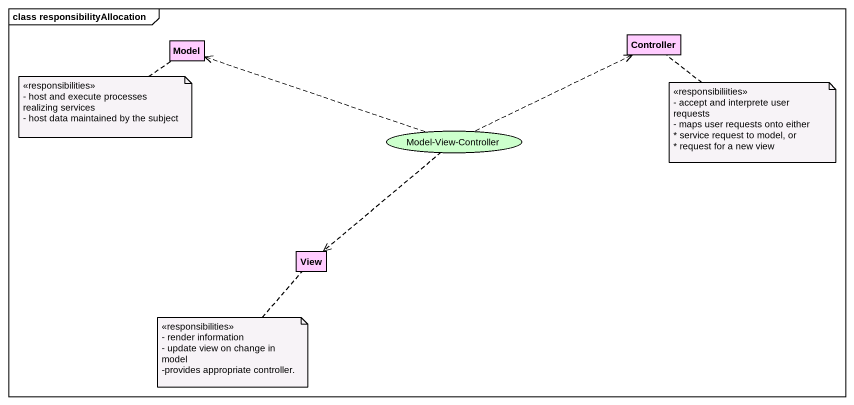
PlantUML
@startuml
mainframe class responsibilityAllocation
allowmixing
hide circle
hide empty members
class Model #FFCCFF
class Controller #FFCCFF
usecase "Model-View-Controller" as Model_View_Controller #CCFFCC
class View #FFCCFF
Model_View_Controller .left.> Model
Model_View_Controller .right.> Controller
Model_View_Controller ..> View
note bottom of Model
  <<responsibilities>>
  - host and execute processes realizing services
  - host data maintained by the subject
end note
note bottom of Controller
  <<responsibiliities>>
  - accept and interprete user requests
  - maps user requests onto either
  * service request to model, or
  * request for a new view
end note
note bottom of View
  <<responsibilities>>
  - render information
  - update view on change in model
  -provides appropriate controller.
end note
@enduml
